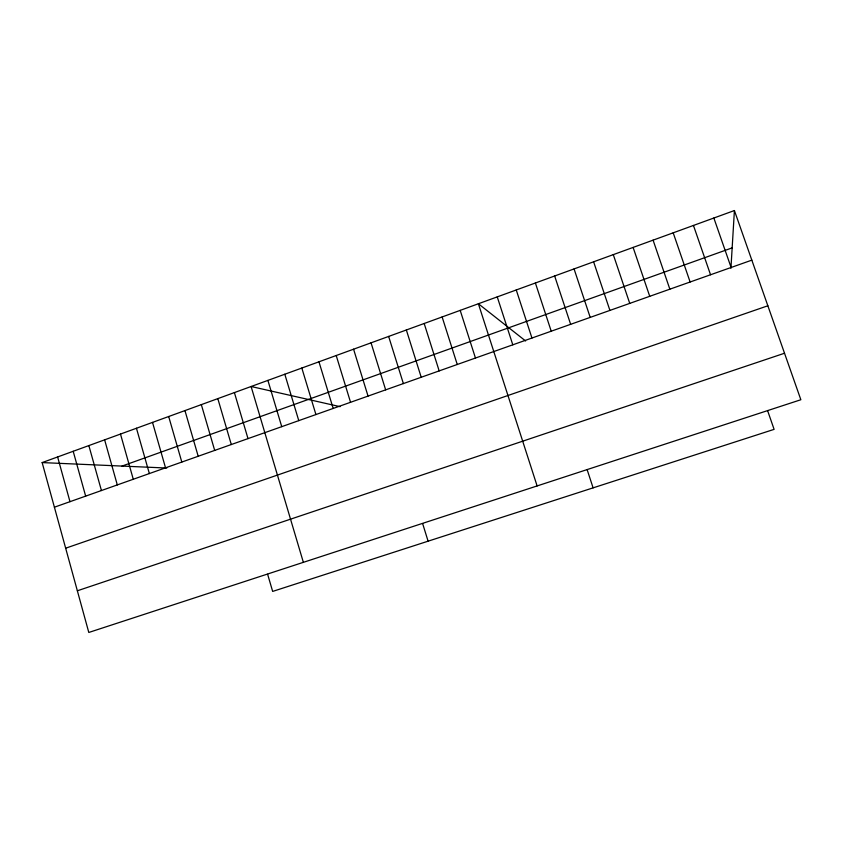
<?xml version="1.0" encoding="UTF-8"?>
<svg xmlns="http://www.w3.org/2000/svg" width="843" height="843" viewBox="0 0 843 843"><rect width="100%" height="100%" fill="white"/><g stroke="black" fill="none" stroke-linecap="round" stroke-linejoin="round"><path stroke-width="1.26" d="M730.934 268.264L734.411 210.539L42.15 462.586L88.8 632.461L800.85 399.74L734.411 210.539M122.035 466.074L732.156 247.874M54.405 507.201L751.83 260.139M65.659 548.203L767.857 305.777M77.356 590.785L784.517 353.238M42.15 462.586L166.788 468.034M340.098 406.663L251.098 386.505L303.364 562.334M525.611 340.972L478.381 303.754L537.117 485.937M713.852 218.021L731.113 267.484M767.562 410.541L774.106 429.361L272.658 591.417L267.621 574.252M693.452 225.45L710.544 274.765M673.199 232.826L690.122 282.005M653.083 240.15L669.848 289.181M633.114 247.421L649.732 296.314M613.293 254.639L629.742 303.385M593.609 261.804L609.91 310.414M574.062 268.917L590.205 317.4M554.652 275.988L570.648 324.323M535.389 282.995L551.227 331.204M587.097 469.53L593.103 487.855M516.253 289.971L531.954 338.032M497.244 296.884L512.797 344.819M460.194 310.382L475.463 358.043M442.122 316.957L457.254 364.492M424.177 323.491L439.171 370.899M406.347 329.982L421.215 377.264M388.644 336.431L403.375 383.586M371.046 342.838L385.651 389.856M422.638 523.587L428.096 541.185M353.575 349.192L368.043 396.094M336.209 355.514L350.551 402.29M318.96 361.795L333.185 408.444M301.826 368.033L315.925 414.556M284.808 374.229L298.77 420.636M267.895 380.393L281.741 426.663M234.396 392.585L248 438.623M217.81 398.623L231.298 444.535M201.329 404.629L214.691 450.415M184.954 410.583L198.2 456.263M168.684 416.516L181.814 462.069M152.52 422.396L165.534 467.833M136.45 428.244L149.359 473.566M120.486 434.061L133.278 479.256M104.627 439.835L117.303 484.915M88.852 445.578L101.434 490.542M73.193 451.279L85.659 496.127M57.619 456.948L69.98 501.68"/></g></svg>
